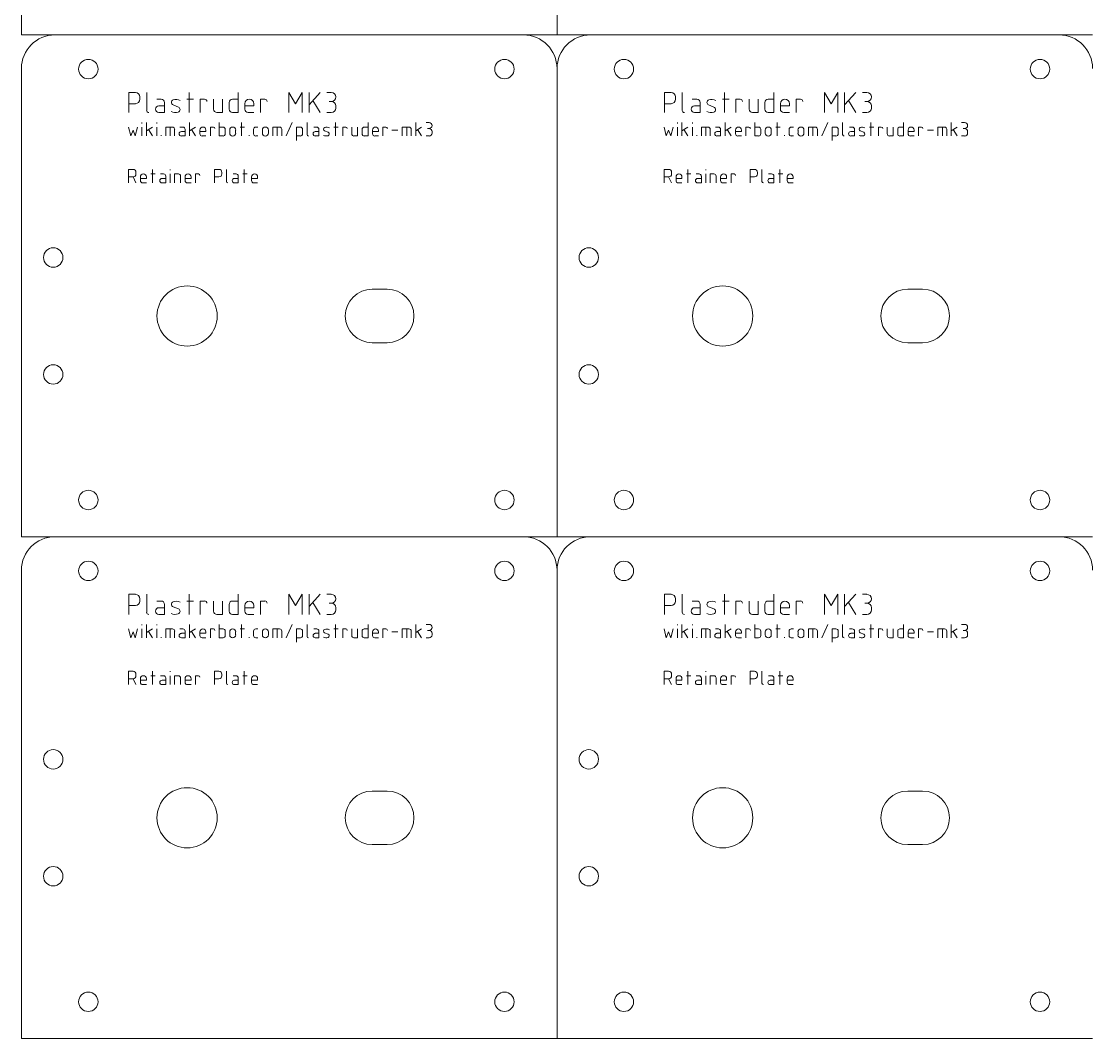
# Model space of a CAD drawing. Header units: millimetres. Extents: x 0 to 560, y 2 to 302.
# Drawn here: x 0 to 160, y 2.5 to 154.5 of the extents above; entities that cross this region are included whole.
import ezdxf

# ---------------------------------------------------------------- set-up
doc = ezdxf.new("R2010")
doc.units = ezdxf.units.MM
doc.layers.add('Retainer Plate', color=7, linetype='CONTINUOUS', lineweight=0, true_color=0x000000)
doc.layers.add('Retainer Plate Text', color=4, linetype='CONTINUOUS', lineweight=0, true_color=0x00ffff)

msp = doc.modelspace()

# ---------------------------------------------------------------- linework, layer by layer
at = {"layer": 'Retainer Plate'}
for p, q in [((0, 152.5), (0, 222.5)), ((80, 152.5), (80, 222.5)), ((80, 152.5), (0, 152.5)), ((160, 152.5), (80, 152.5)), ((0, 77.5), (0, 147.5)), ((80, 77.5), (80, 147.5)), ((52.38, 114.5), (54.63, 114.5)), ((132.38, 114.5), (134.62, 114.5)), ((54.63, 106.5), (52.38, 106.5)), ((134.62, 106.5), (132.38, 106.5)), ((80, 77.5), (0, 77.5)), ((160, 77.5), (80, 77.5)), ((0, 2.5), (0, 72.5)), ((80, 2.5), (80, 72.5)), ((52.38, 39.5), (54.63, 39.5)), ((132.38, 39.5), (134.62, 39.5)), ((54.63, 31.5), (52.38, 31.5)), ((134.62, 31.5), (132.38, 31.5)), ((80, 2.5), (0, 2.5)), ((160, 2.5), (80, 2.5))]:
    msp.add_line(p, q, dxfattribs=at)
for centre, radius in [((10, 147.4), 1.45), ((72.15, 147.4), 1.45), ((90, 147.4), 1.45), ((152.15, 147.4), 1.45), ((4.75, 119.24), 1.45), ((84.75, 119.24), 1.45), ((24.75, 110.5), 4.5), ((104.75, 110.5), 4.5), ((4.75, 101.76), 1.45), ((84.75, 101.76), 1.45), ((10, 83), 1.45), ((72.15, 83), 1.45), ((90, 83), 1.45), ((152.15, 83), 1.45), ((10, 72.4), 1.45), ((72.15, 72.4), 1.45), ((90, 72.4), 1.45), ((152.15, 72.4), 1.45), ((4.75, 44.24), 1.45), ((84.75, 44.24), 1.45), ((24.75, 35.5), 4.5), ((104.75, 35.5), 4.5), ((4.75, 26.76), 1.45), ((84.75, 26.76), 1.45), ((10, 8), 1.45), ((72.15, 8), 1.45), ((90, 8), 1.45), ((152.15, 8), 1.45)]:
    msp.add_circle(centre, radius, dxfattribs=at)
for centre, radius, start, end in [((5, 147.5), 5, 90, 180), ((75, 147.5), 5, 0, 90), ((85, 147.5), 5, 90, 180), ((155, 147.5), 5, 0, 90), ((52.38, 110.5), 4, 90, 270), ((54.63, 110.5), 4, 270, 90), ((132.38, 110.5), 4, 90, 270), ((134.62, 110.5), 4, 270, 90), ((5, 72.5), 5, 90, 180), ((75, 72.5), 5, 0, 90), ((85, 72.5), 5, 90, 180), ((155, 72.5), 5, 0, 90), ((52.38, 35.5), 4, 90, 270), ((54.63, 35.5), 4, 270, 90), ((132.38, 35.5), 4, 90, 270), ((134.62, 35.5), 4, 270, 90)]:
    msp.add_arc(centre, radius, start, end, dxfattribs=at)
at = {"layer": 'Retainer Plate Text'}
for p, q in [((16.04, 140.9), (16.04, 143.9)), ((16.04, 143.9), (17.04, 143.9)), ((17.71, 143.23), (17.71, 142.9)), ((18.71, 143.9), (18.71, 141.23)), ((20.21, 142.9), (20.88, 142.9)), ((21.38, 142.4), (21.38, 140.9)), ((24.71, 142.9), (25.71, 142.9)), ((25.04, 143.9), (25.04, 140.9)), ((26.71, 140.9), (26.71, 142.9)), ((26.71, 142.9), (27.37, 142.9)), ((28.71, 142.9), (28.71, 141.4)), ((30.04, 140.9), (30.04, 142.9)), ((31.04, 141.4), (31.04, 142.4)), ((31.54, 142.9), (32.37, 142.9)), ((32.37, 143.9), (32.37, 140.9)), ((35.71, 140.9), (35.71, 142.9)), ((35.71, 142.9), (36.37, 142.9)), ((39.96, 140.9), (39.96, 143.9)), ((39.96, 143.9), (40.96, 142.23)), ((40.96, 142.23), (41.96, 143.9)), ((41.96, 143.9), (41.96, 140.9)), ((42.96, 143.9), (42.96, 140.9)), ((42.96, 142.07), (44.62, 143.9)), ((43.52, 142.68), (44.62, 140.9)), ((45.62, 143.9), (46.29, 143.9)), ((46.29, 142.57), (45.96, 142.57)), ((96.04, 140.9), (96.04, 143.9)), ((96.04, 143.9), (97.04, 143.9)), ((97.71, 143.23), (97.71, 142.9)), ((98.71, 143.9), (98.71, 141.23)), ((100.21, 142.9), (100.88, 142.9)), ((101.38, 142.4), (101.38, 140.9)), ((104.71, 142.9), (105.71, 142.9)), ((105.04, 143.9), (105.04, 140.9)), ((106.71, 140.9), (106.71, 142.9)), ((106.71, 142.9), (107.37, 142.9)), ((108.71, 142.9), (108.71, 141.4)), ((110.04, 140.9), (110.04, 142.9)), ((111.04, 141.4), (111.04, 142.4)), ((111.54, 142.9), (112.37, 142.9)), ((112.37, 143.9), (112.37, 140.9)), ((115.71, 140.9), (115.71, 142.9)), ((115.71, 142.9), (116.37, 142.9)), ((119.96, 140.9), (119.96, 143.9)), ((119.96, 143.9), (120.96, 142.23)), ((120.96, 142.23), (121.96, 143.9)), ((121.96, 143.9), (121.96, 140.9)), ((122.96, 143.9), (122.96, 140.9)), ((122.96, 142.07), (124.62, 143.9)), ((123.52, 142.68), (124.62, 140.9)), ((125.62, 143.9), (126.29, 143.9)), ((126.29, 142.57), (125.96, 142.57)), ((17.04, 142.23), (16.04, 142.23)), ((20.54, 141.9), (21.38, 141.9)), ((21.38, 140.9), (20.54, 140.9)), ((22.65, 142.04), (23.44, 141.72)), ((29.21, 140.9), (30.04, 140.9)), ((32.37, 140.9), (31.54, 140.9)), ((33.37, 142.23), (33.37, 141.4)), ((33.37, 141.9), (34.71, 141.9)), ((33.87, 140.9), (34.71, 140.9)), ((34.71, 141.9), (34.71, 142.23)), ((46.29, 140.9), (45.62, 140.9)), ((46.96, 141.9), (46.96, 141.57)), ((97.04, 142.23), (96.04, 142.23)), ((100.54, 141.9), (101.38, 141.9)), ((101.38, 140.9), (100.54, 140.9)), ((102.65, 142.04), (103.44, 141.72)), ((109.21, 140.9), (110.04, 140.9)), ((112.37, 140.9), (111.54, 140.9)), ((113.37, 142.23), (113.37, 141.4)), ((113.37, 141.9), (114.71, 141.9)), ((113.87, 140.9), (114.71, 140.9)), ((114.71, 141.9), (114.71, 142.23)), ((126.29, 140.9), (125.62, 140.9)), ((126.96, 141.9), (126.96, 141.57)), ((18, 139.29), (18, 139.4)), ((18.67, 139.4), (18.67, 137.4)), ((20.22, 139.29), (20.22, 139.4)), ((25.11, 139.4), (25.11, 137.4)), ((29.56, 139.4), (29.56, 137.4)), ((32.89, 139.4), (32.89, 137.4)), ((40.44, 139.4), (39.56, 137.4)), ((42.67, 139.4), (42.67, 137.62)), ((46.89, 139.4), (46.89, 137.4)), ((51.78, 139.4), (51.78, 137.4)), ((58.89, 139.4), (58.89, 137.4)), ((60.44, 139.4), (60.89, 139.4)), ((98, 139.29), (98, 139.4)), ((98.67, 139.4), (98.67, 137.4)), ((100.22, 139.29), (100.22, 139.4)), ((105.11, 139.4), (105.11, 137.4)), ((109.56, 139.4), (109.56, 137.4)), ((112.89, 139.4), (112.89, 137.4)), ((120.44, 139.4), (119.56, 137.4)), ((122.67, 139.4), (122.67, 137.62)), ((126.89, 139.4), (126.89, 137.4)), ((131.78, 139.4), (131.78, 137.4)), ((138.89, 139.4), (138.89, 137.4)), ((140.44, 139.4), (140.89, 139.4)), ((16, 138.73), (16.33, 137.4)), ((16.33, 137.4), (16.67, 138.29)), ((16.67, 138.29), (17, 137.4)), ((17, 137.4), (17.33, 138.73)), ((18, 137.4), (18, 138.73)), ((18.67, 138.18), (19.56, 138.73)), ((18.96, 138.36), (19.56, 137.4)), ((20.22, 137.4), (20.22, 138.73)), ((21.56, 137.4), (21.56, 138.73)), ((21.56, 138.73), (22.56, 138.73)), ((22.22, 138.73), (22.22, 137.4)), ((22.89, 138.4), (22.89, 137.4)), ((23.67, 138.73), (24.11, 138.73)), ((23.89, 138.07), (24.44, 138.07)), ((24.44, 138.4), (24.44, 137.4)), ((25.11, 138.18), (26, 138.73)), ((25.4, 138.36), (26, 137.4)), ((26.67, 138.29), (26.67, 137.73)), ((26.67, 138.07), (27.56, 138.07)), ((27.56, 138.07), (27.56, 138.29)), ((28.22, 137.4), (28.22, 138.73)), ((28.22, 138.73), (28.67, 138.73)), ((30.11, 138.73), (29.56, 138.73)), ((30.44, 137.73), (30.44, 138.4)), ((31.11, 138.29), (31.11, 137.84)), ((32, 137.84), (32, 138.29)), ((32.67, 138.73), (33.33, 138.73)), ((34.67, 138.4), (34.67, 137.73)), ((35.33, 138.73), (35, 138.73)), ((36, 138.29), (36, 137.84)), ((36.89, 137.84), (36.89, 138.29)), ((37.56, 137.4), (37.56, 138.73)), ((37.56, 138.73), (38.56, 138.73)), ((38.22, 138.73), (38.22, 137.4)), ((38.89, 138.4), (38.89, 137.4)), ((41.67, 138.73), (41.11, 138.73)), ((41.11, 138.73), (41.11, 136.73)), ((42, 137.73), (42, 138.4)), ((43.67, 138.73), (44.11, 138.73)), ((43.89, 138.07), (44.44, 138.07)), ((44.44, 138.4), (44.44, 137.4)), ((45.29, 138.16), (45.82, 137.95)), ((46.67, 138.73), (47.33, 138.73)), ((48, 137.4), (48, 138.73)), ((48, 138.73), (48.44, 138.73)), ((49.33, 138.73), (49.33, 137.73)), ((50.22, 137.4), (50.22, 138.73)), ((50.89, 137.73), (50.89, 138.4)), ((51.22, 138.73), (51.78, 138.73)), ((52.44, 138.29), (52.44, 137.73)), ((52.44, 138.07), (53.33, 138.07)), ((53.33, 138.07), (53.33, 138.29)), ((54, 137.4), (54, 138.73)), ((54, 138.73), (54.44, 138.73)), ((55.33, 138.29), (56.22, 138.29)), ((56.89, 137.4), (56.89, 138.73)), ((56.89, 138.73), (57.89, 138.73)), ((57.56, 138.73), (57.56, 137.4)), ((58.22, 138.4), (58.22, 137.4)), ((58.89, 138.18), (59.78, 138.73)), ((59.18, 138.36), (59.78, 137.4)), ((60.89, 138.51), (60.67, 138.51)), ((61.33, 138.07), (61.33, 137.84)), ((96, 138.73), (96.33, 137.4)), ((96.33, 137.4), (96.67, 138.29)), ((96.67, 138.29), (97, 137.4)), ((97, 137.4), (97.33, 138.73)), ((98, 137.4), (98, 138.73)), ((98.67, 138.18), (99.56, 138.73)), ((98.96, 138.36), (99.56, 137.4)), ((100.22, 137.4), (100.22, 138.73)), ((101.56, 137.4), (101.56, 138.73)), ((101.56, 138.73), (102.56, 138.73)), ((102.22, 138.73), (102.22, 137.4)), ((102.89, 138.4), (102.89, 137.4)), ((103.67, 138.73), (104.11, 138.73)), ((103.89, 138.07), (104.44, 138.07)), ((104.44, 138.4), (104.44, 137.4)), ((105.11, 138.18), (106, 138.73)), ((105.4, 138.36), (106, 137.4)), ((106.67, 138.29), (106.67, 137.73)), ((106.67, 138.07), (107.56, 138.07)), ((107.56, 138.07), (107.56, 138.29)), ((108.22, 137.4), (108.22, 138.73)), ((108.22, 138.73), (108.67, 138.73)), ((110.11, 138.73), (109.56, 138.73)), ((110.44, 137.73), (110.44, 138.4)), ((111.11, 138.29), (111.11, 137.84)), ((112, 137.84), (112, 138.29)), ((112.67, 138.73), (113.33, 138.73)), ((114.67, 138.4), (114.67, 137.73)), ((115.33, 138.73), (115, 138.73)), ((116, 138.29), (116, 137.84)), ((116.89, 137.84), (116.89, 138.29)), ((117.56, 137.4), (117.56, 138.73)), ((117.56, 138.73), (118.56, 138.73)), ((118.22, 138.73), (118.22, 137.4)), ((118.89, 138.4), (118.89, 137.4)), ((121.67, 138.73), (121.11, 138.73)), ((121.11, 138.73), (121.11, 136.73)), ((122, 137.73), (122, 138.4)), ((123.67, 138.73), (124.11, 138.73)), ((123.89, 138.07), (124.44, 138.07)), ((124.44, 138.4), (124.44, 137.4)), ((125.29, 138.16), (125.82, 137.95)), ((126.67, 138.73), (127.33, 138.73)), ((128, 137.4), (128, 138.73)), ((128, 138.73), (128.44, 138.73)), ((129.33, 138.73), (129.33, 137.73)), ((130.22, 137.4), (130.22, 138.73)), ((130.89, 137.73), (130.89, 138.4)), ((131.22, 138.73), (131.78, 138.73)), ((132.44, 138.29), (132.44, 137.73)), ((132.44, 138.07), (133.33, 138.07)), ((133.33, 138.07), (133.33, 138.29)), ((134, 137.4), (134, 138.73)), ((134, 138.73), (134.44, 138.73)), ((135.33, 138.29), (136.22, 138.29)), ((136.89, 137.4), (136.89, 138.73)), ((136.89, 138.73), (137.89, 138.73)), ((137.56, 138.73), (137.56, 137.4)), ((138.22, 138.4), (138.22, 137.4)), ((138.89, 138.18), (139.78, 138.73)), ((139.18, 138.36), (139.78, 137.4)), ((140.89, 138.51), (140.67, 138.51)), ((141.33, 138.07), (141.33, 137.84)), ((20.89, 137.4), (20.89, 137.51)), ((24.44, 137.4), (23.89, 137.4)), ((27, 137.4), (27.56, 137.4)), ((29.56, 137.4), (30.11, 137.4)), ((34, 137.4), (34, 137.51)), ((35, 137.4), (35.33, 137.4)), ((41.11, 137.4), (41.67, 137.4)), ((44.44, 137.4), (43.89, 137.4)), ((49.67, 137.4), (50.22, 137.4)), ((51.78, 137.4), (51.22, 137.4)), ((52.78, 137.4), (53.33, 137.4)), ((60.89, 137.4), (60.44, 137.4)), ((100.89, 137.4), (100.89, 137.51)), ((104.44, 137.4), (103.89, 137.4)), ((107, 137.4), (107.56, 137.4)), ((109.56, 137.4), (110.11, 137.4)), ((114, 137.4), (114, 137.51)), ((115, 137.4), (115.33, 137.4)), ((121.11, 137.4), (121.67, 137.4)), ((124.44, 137.4), (123.89, 137.4)), ((129.67, 137.4), (130.22, 137.4)), ((131.78, 137.4), (131.22, 137.4)), ((132.78, 137.4), (133.33, 137.4)), ((140.89, 137.4), (140.44, 137.4)), ((16, 130.4), (16, 132.4)), ((16, 132.4), (16.67, 132.4)), ((16.67, 131.29), (16, 131.29)), ((16.67, 131.29), (17.11, 130.4)), ((17.11, 131.96), (17.11, 131.73)), ((17.78, 131.29), (17.78, 130.73)), ((18.67, 131.07), (18.67, 131.29)), ((19.33, 131.73), (20, 131.73)), ((19.56, 132.4), (19.56, 130.4)), ((20.78, 131.73), (21.22, 131.73)), ((21.56, 131.4), (21.56, 130.4)), ((22.22, 132.29), (22.22, 132.4)), ((22.22, 130.4), (22.22, 131.73)), ((22.89, 130.4), (22.89, 131.73)), ((22.89, 131.73), (23.44, 131.73)), ((23.78, 131.4), (23.78, 130.4)), ((24.44, 131.29), (24.44, 130.73)), ((25.33, 131.07), (25.33, 131.29)), ((26, 130.4), (26, 131.73)), ((26, 131.73), (26.44, 131.73)), ((28.83, 130.4), (28.83, 132.4)), ((28.83, 132.4), (29.5, 132.4)), ((29.5, 131.29), (28.83, 131.29)), ((29.94, 131.96), (29.94, 131.73)), ((30.61, 132.4), (30.61, 130.62)), ((31.61, 131.73), (32.06, 131.73)), ((32.39, 131.4), (32.39, 130.4)), ((33.06, 131.73), (33.72, 131.73)), ((33.28, 132.4), (33.28, 130.4)), ((34.39, 131.29), (34.39, 130.73)), ((35.28, 131.07), (35.28, 131.29)), ((96, 130.4), (96, 132.4)), ((96, 132.4), (96.67, 132.4)), ((96.67, 131.29), (96, 131.29)), ((96.67, 131.29), (97.11, 130.4)), ((97.11, 131.96), (97.11, 131.73)), ((97.78, 131.29), (97.78, 130.73)), ((98.67, 131.07), (98.67, 131.29)), ((99.33, 131.73), (100, 131.73)), ((99.56, 132.4), (99.56, 130.4)), ((100.78, 131.73), (101.22, 131.73)), ((101.56, 131.4), (101.56, 130.4)), ((102.22, 132.29), (102.22, 132.4)), ((102.22, 130.4), (102.22, 131.73)), ((102.89, 130.4), (102.89, 131.73)), ((102.89, 131.73), (103.44, 131.73)), ((103.78, 131.4), (103.78, 130.4)), ((104.44, 131.29), (104.44, 130.73)), ((105.33, 131.07), (105.33, 131.29)), ((106, 130.4), (106, 131.73)), ((106, 131.73), (106.44, 131.73)), ((108.83, 130.4), (108.83, 132.4)), ((108.83, 132.4), (109.5, 132.4)), ((109.5, 131.29), (108.83, 131.29)), ((109.94, 131.96), (109.94, 131.73)), ((110.61, 132.4), (110.61, 130.62)), ((111.61, 131.73), (112.06, 131.73)), ((112.39, 131.4), (112.39, 130.4)), ((113.06, 131.73), (113.72, 131.73)), ((113.28, 132.4), (113.28, 130.4)), ((114.39, 131.29), (114.39, 130.73)), ((115.28, 131.07), (115.28, 131.29)), ((17.78, 131.07), (18.67, 131.07)), ((18.11, 130.4), (18.67, 130.4)), ((21, 131.07), (21.56, 131.07)), ((21.56, 130.4), (21, 130.4)), ((24.44, 131.07), (25.33, 131.07)), ((24.78, 130.4), (25.33, 130.4)), ((31.83, 131.07), (32.39, 131.07)), ((32.39, 130.4), (31.83, 130.4)), ((34.39, 131.07), (35.28, 131.07)), ((34.72, 130.4), (35.28, 130.4)), ((97.78, 131.07), (98.67, 131.07)), ((98.11, 130.4), (98.67, 130.4)), ((101, 131.07), (101.56, 131.07)), ((101.56, 130.4), (101, 130.4)), ((104.44, 131.07), (105.33, 131.07)), ((104.78, 130.4), (105.33, 130.4)), ((111.83, 131.07), (112.39, 131.07)), ((112.39, 130.4), (111.83, 130.4)), ((114.39, 131.07), (115.28, 131.07)), ((114.72, 130.4), (115.28, 130.4)), ((16.04, 65.9), (16.04, 68.9)), ((16.04, 68.9), (17.04, 68.9)), ((18.71, 68.9), (18.71, 66.23)), ((25.04, 68.9), (25.04, 65.9)), ((32.37, 68.9), (32.37, 65.9)), ((39.96, 65.9), (39.96, 68.9)), ((39.96, 68.9), (40.96, 67.23)), ((40.96, 67.23), (41.96, 68.9)), ((41.96, 68.9), (41.96, 65.9)), ((42.96, 68.9), (42.96, 65.9)), ((42.96, 67.07), (44.62, 68.9)), ((45.62, 68.9), (46.29, 68.9)), ((96.04, 65.9), (96.04, 68.9)), ((96.04, 68.9), (97.04, 68.9)), ((98.71, 68.9), (98.71, 66.23)), ((105.04, 68.9), (105.04, 65.9)), ((112.37, 68.9), (112.37, 65.9)), ((119.96, 65.9), (119.96, 68.9)), ((119.96, 68.9), (120.96, 67.23)), ((120.96, 67.23), (121.96, 68.9)), ((121.96, 68.9), (121.96, 65.9)), ((122.96, 68.9), (122.96, 65.9)), ((122.96, 67.07), (124.62, 68.9)), ((125.62, 68.9), (126.29, 68.9)), ((17.04, 67.23), (16.04, 67.23)), ((17.71, 68.23), (17.71, 67.9)), ((20.21, 67.9), (20.88, 67.9)), ((21.38, 67.4), (21.38, 65.9)), ((24.71, 67.9), (25.71, 67.9)), ((26.71, 65.9), (26.71, 67.9)), ((26.71, 67.9), (27.37, 67.9)), ((28.71, 67.9), (28.71, 66.4)), ((30.04, 65.9), (30.04, 67.9)), ((31.04, 66.4), (31.04, 67.4)), ((31.54, 67.9), (32.37, 67.9)), ((33.37, 67.23), (33.37, 66.4)), ((34.71, 66.9), (34.71, 67.23)), ((35.71, 65.9), (35.71, 67.9)), ((35.71, 67.9), (36.37, 67.9)), ((43.52, 67.68), (44.62, 65.9)), ((46.29, 67.57), (45.96, 67.57)), ((97.04, 67.23), (96.04, 67.23)), ((97.71, 68.23), (97.71, 67.9)), ((100.21, 67.9), (100.88, 67.9)), ((101.38, 67.4), (101.38, 65.9)), ((104.71, 67.9), (105.71, 67.9)), ((106.71, 65.9), (106.71, 67.9)), ((106.71, 67.9), (107.37, 67.9)), ((108.71, 67.9), (108.71, 66.4)), ((110.04, 65.9), (110.04, 67.9)), ((111.04, 66.4), (111.04, 67.4)), ((111.54, 67.9), (112.37, 67.9)), ((113.37, 67.23), (113.37, 66.4)), ((114.71, 66.9), (114.71, 67.23)), ((115.71, 65.9), (115.71, 67.9)), ((115.71, 67.9), (116.37, 67.9)), ((123.52, 67.68), (124.62, 65.9)), ((126.29, 67.57), (125.96, 67.57)), ((20.54, 66.9), (21.38, 66.9)), ((21.38, 65.9), (20.54, 65.9)), ((22.65, 67.04), (23.44, 66.72)), ((29.21, 65.9), (30.04, 65.9)), ((32.37, 65.9), (31.54, 65.9)), ((33.37, 66.9), (34.71, 66.9)), ((33.87, 65.9), (34.71, 65.9)), ((46.29, 65.9), (45.62, 65.9)), ((46.96, 66.9), (46.96, 66.57)), ((100.54, 66.9), (101.38, 66.9)), ((101.38, 65.9), (100.54, 65.9)), ((102.65, 67.04), (103.44, 66.72)), ((109.21, 65.9), (110.04, 65.9)), ((112.37, 65.9), (111.54, 65.9)), ((113.37, 66.9), (114.71, 66.9)), ((113.87, 65.9), (114.71, 65.9)), ((126.29, 65.9), (125.62, 65.9)), ((126.96, 66.9), (126.96, 66.57)), ((18, 64.29), (18, 64.4)), ((18.67, 64.4), (18.67, 62.4)), ((20.22, 64.29), (20.22, 64.4)), ((25.11, 64.4), (25.11, 62.4)), ((29.56, 64.4), (29.56, 62.4)), ((32.89, 64.4), (32.89, 62.4)), ((40.44, 64.4), (39.56, 62.4)), ((42.67, 64.4), (42.67, 62.62)), ((46.89, 64.4), (46.89, 62.4)), ((51.78, 64.4), (51.78, 62.4)), ((58.89, 64.4), (58.89, 62.4)), ((60.44, 64.4), (60.89, 64.4)), ((98, 64.29), (98, 64.4)), ((98.67, 64.4), (98.67, 62.4)), ((100.22, 64.29), (100.22, 64.4)), ((105.11, 64.4), (105.11, 62.4)), ((109.56, 64.4), (109.56, 62.4)), ((112.89, 64.4), (112.89, 62.4)), ((120.44, 64.4), (119.56, 62.4)), ((122.67, 64.4), (122.67, 62.62)), ((126.89, 64.4), (126.89, 62.4)), ((131.78, 64.4), (131.78, 62.4)), ((138.89, 64.4), (138.89, 62.4)), ((140.44, 64.4), (140.89, 64.4)), ((16, 63.73), (16.33, 62.4)), ((16.33, 62.4), (16.67, 63.29)), ((16.67, 63.29), (17, 62.4)), ((17, 62.4), (17.33, 63.73)), ((18, 62.4), (18, 63.73)), ((18.67, 63.18), (19.56, 63.73)), ((18.96, 63.36), (19.56, 62.4)), ((20.22, 62.4), (20.22, 63.73)), ((20.89, 62.4), (20.89, 62.51)), ((21.56, 62.4), (21.56, 63.73)), ((21.56, 63.73), (22.56, 63.73)), ((22.22, 63.73), (22.22, 62.4)), ((22.89, 63.4), (22.89, 62.4)), ((23.67, 63.73), (24.11, 63.73)), ((23.89, 63.07), (24.44, 63.07)), ((24.44, 62.4), (23.89, 62.4)), ((24.44, 63.4), (24.44, 62.4)), ((25.11, 63.18), (26, 63.73)), ((25.4, 63.36), (26, 62.4)), ((26.67, 63.29), (26.67, 62.73)), ((26.67, 63.07), (27.56, 63.07)), ((27, 62.4), (27.56, 62.4)), ((27.56, 63.07), (27.56, 63.29)), ((28.22, 62.4), (28.22, 63.73)), ((28.22, 63.73), (28.67, 63.73)), ((30.11, 63.73), (29.56, 63.73)), ((29.56, 62.4), (30.11, 62.4)), ((30.44, 62.73), (30.44, 63.4)), ((31.11, 63.29), (31.11, 62.84)), ((32, 62.84), (32, 63.29)), ((32.67, 63.73), (33.33, 63.73)), ((34, 62.4), (34, 62.51)), ((34.67, 63.4), (34.67, 62.73)), ((35.33, 63.73), (35, 63.73)), ((35, 62.4), (35.33, 62.4)), ((36, 63.29), (36, 62.84)), ((36.89, 62.84), (36.89, 63.29)), ((37.56, 62.4), (37.56, 63.73)), ((37.56, 63.73), (38.56, 63.73)), ((38.22, 63.73), (38.22, 62.4)), ((38.89, 63.4), (38.89, 62.4)), ((41.67, 63.73), (41.11, 63.73)), ((41.11, 63.73), (41.11, 61.73)), ((41.11, 62.4), (41.67, 62.4)), ((42, 62.73), (42, 63.4)), ((43.67, 63.73), (44.11, 63.73)), ((43.89, 63.07), (44.44, 63.07)), ((44.44, 62.4), (43.89, 62.4)), ((44.44, 63.4), (44.44, 62.4)), ((45.29, 63.16), (45.82, 62.95)), ((46.67, 63.73), (47.33, 63.73)), ((48, 62.4), (48, 63.73)), ((48, 63.73), (48.44, 63.73)), ((49.33, 63.73), (49.33, 62.73)), ((50.22, 62.4), (50.22, 63.73)), ((50.89, 62.73), (50.89, 63.4)), ((51.22, 63.73), (51.78, 63.73)), ((51.78, 62.4), (51.22, 62.4)), ((52.44, 63.29), (52.44, 62.73)), ((52.44, 63.07), (53.33, 63.07)), ((53.33, 63.07), (53.33, 63.29)), ((54, 62.4), (54, 63.73)), ((54, 63.73), (54.44, 63.73)), ((55.33, 63.29), (56.22, 63.29)), ((56.89, 62.4), (56.89, 63.73)), ((56.89, 63.73), (57.89, 63.73)), ((57.56, 63.73), (57.56, 62.4)), ((58.22, 63.4), (58.22, 62.4)), ((58.89, 63.18), (59.78, 63.73)), ((59.18, 63.36), (59.78, 62.4)), ((60.89, 62.4), (60.44, 62.4)), ((60.89, 63.51), (60.67, 63.51)), ((61.33, 63.07), (61.33, 62.84)), ((96, 63.73), (96.33, 62.4)), ((96.33, 62.4), (96.67, 63.29)), ((96.67, 63.29), (97, 62.4)), ((97, 62.4), (97.33, 63.73)), ((98, 62.4), (98, 63.73)), ((98.67, 63.18), (99.56, 63.73)), ((98.96, 63.36), (99.56, 62.4)), ((100.22, 62.4), (100.22, 63.73)), ((100.89, 62.4), (100.89, 62.51)), ((101.56, 62.4), (101.56, 63.73)), ((101.56, 63.73), (102.56, 63.73)), ((102.22, 63.73), (102.22, 62.4)), ((102.89, 63.4), (102.89, 62.4)), ((103.67, 63.73), (104.11, 63.73)), ((103.89, 63.07), (104.44, 63.07)), ((104.44, 63.4), (104.44, 62.4)), ((105.11, 63.18), (106, 63.73)), ((105.4, 63.36), (106, 62.4)), ((106.67, 63.29), (106.67, 62.73)), ((106.67, 63.07), (107.56, 63.07)), ((107.56, 63.07), (107.56, 63.29)), ((108.22, 62.4), (108.22, 63.73)), ((108.22, 63.73), (108.67, 63.73)), ((110.11, 63.73), (109.56, 63.73)), ((110.44, 62.73), (110.44, 63.4)), ((111.11, 63.29), (111.11, 62.84)), ((112, 62.84), (112, 63.29)), ((112.67, 63.73), (113.33, 63.73)), ((114, 62.4), (114, 62.51)), ((114.67, 63.4), (114.67, 62.73)), ((115.33, 63.73), (115, 63.73)), ((115, 62.4), (115.33, 62.4)), ((116, 63.29), (116, 62.84)), ((116.89, 62.84), (116.89, 63.29)), ((117.56, 62.4), (117.56, 63.73)), ((117.56, 63.73), (118.56, 63.73)), ((118.22, 63.73), (118.22, 62.4)), ((118.89, 63.4), (118.89, 62.4)), ((121.67, 63.73), (121.11, 63.73)), ((121.11, 63.73), (121.11, 61.73)), ((121.11, 62.4), (121.67, 62.4)), ((122, 62.73), (122, 63.4)), ((123.67, 63.73), (124.11, 63.73)), ((123.89, 63.07), (124.44, 63.07)), ((124.44, 62.4), (123.89, 62.4)), ((124.44, 63.4), (124.44, 62.4)), ((125.29, 63.16), (125.82, 62.95)), ((126.67, 63.73), (127.33, 63.73)), ((128, 62.4), (128, 63.73)), ((128, 63.73), (128.44, 63.73)), ((129.33, 63.73), (129.33, 62.73)), ((130.22, 62.4), (130.22, 63.73)), ((130.89, 62.73), (130.89, 63.4)), ((131.22, 63.73), (131.78, 63.73)), ((131.78, 62.4), (131.22, 62.4)), ((132.44, 63.29), (132.44, 62.73)), ((132.44, 63.07), (133.33, 63.07)), ((133.33, 63.07), (133.33, 63.29)), ((134, 62.4), (134, 63.73)), ((134, 63.73), (134.44, 63.73)), ((135.33, 63.29), (136.22, 63.29)), ((136.89, 62.4), (136.89, 63.73)), ((136.89, 63.73), (137.89, 63.73)), ((137.56, 63.73), (137.56, 62.4)), ((138.22, 63.4), (138.22, 62.4)), ((138.89, 63.18), (139.78, 63.73)), ((139.18, 63.36), (139.78, 62.4)), ((140.89, 62.4), (140.44, 62.4)), ((140.89, 63.51), (140.67, 63.51)), ((141.33, 63.07), (141.33, 62.84)), ((49.67, 62.4), (50.22, 62.4)), ((52.78, 62.4), (53.33, 62.4)), ((104.44, 62.4), (103.89, 62.4)), ((107, 62.4), (107.56, 62.4)), ((109.56, 62.4), (110.11, 62.4)), ((129.67, 62.4), (130.22, 62.4)), ((132.78, 62.4), (133.33, 62.4)), ((16, 55.4), (16, 57.4)), ((16, 57.4), (16.67, 57.4)), ((16.67, 56.29), (16, 56.29)), ((16.67, 56.29), (17.11, 55.4)), ((17.11, 56.96), (17.11, 56.73)), ((17.78, 56.29), (17.78, 55.73)), ((17.78, 56.07), (18.67, 56.07)), ((18.67, 56.07), (18.67, 56.29)), ((19.33, 56.73), (20, 56.73)), ((19.56, 57.4), (19.56, 55.4)), ((20.78, 56.73), (21.22, 56.73)), ((21, 56.07), (21.56, 56.07)), ((21.56, 56.4), (21.56, 55.4)), ((22.22, 57.29), (22.22, 57.4)), ((22.22, 55.4), (22.22, 56.73)), ((22.89, 55.4), (22.89, 56.73)), ((22.89, 56.73), (23.44, 56.73)), ((23.78, 56.4), (23.78, 55.4)), ((24.44, 56.29), (24.44, 55.73)), ((24.44, 56.07), (25.33, 56.07)), ((25.33, 56.07), (25.33, 56.29)), ((26, 55.4), (26, 56.73)), ((26, 56.73), (26.44, 56.73)), ((28.83, 55.4), (28.83, 57.4)), ((28.83, 57.4), (29.5, 57.4)), ((29.5, 56.29), (28.83, 56.29)), ((29.94, 56.96), (29.94, 56.73)), ((30.61, 57.4), (30.61, 55.62)), ((31.61, 56.73), (32.06, 56.73)), ((31.83, 56.07), (32.39, 56.07)), ((32.39, 56.4), (32.39, 55.4)), ((33.06, 56.73), (33.72, 56.73)), ((33.28, 57.4), (33.28, 55.4)), ((34.39, 56.29), (34.39, 55.73)), ((34.39, 56.07), (35.28, 56.07)), ((35.28, 56.07), (35.28, 56.29)), ((96, 55.4), (96, 57.4)), ((96, 57.4), (96.67, 57.4)), ((96.67, 56.29), (96, 56.29)), ((96.67, 56.29), (97.11, 55.4)), ((97.11, 56.96), (97.11, 56.73)), ((97.78, 56.29), (97.78, 55.73)), ((97.78, 56.07), (98.67, 56.07)), ((98.67, 56.07), (98.67, 56.29)), ((99.33, 56.73), (100, 56.73)), ((99.56, 57.4), (99.56, 55.4)), ((100.78, 56.73), (101.22, 56.73)), ((101, 56.07), (101.56, 56.07)), ((101.56, 56.4), (101.56, 55.4)), ((102.22, 57.29), (102.22, 57.4)), ((102.22, 55.4), (102.22, 56.73)), ((102.89, 55.4), (102.89, 56.73)), ((102.89, 56.73), (103.44, 56.73)), ((103.78, 56.4), (103.78, 55.4)), ((104.44, 56.29), (104.44, 55.73)), ((104.44, 56.07), (105.33, 56.07)), ((105.33, 56.07), (105.33, 56.29)), ((106, 55.4), (106, 56.73)), ((106, 56.73), (106.44, 56.73)), ((108.83, 55.4), (108.83, 57.4)), ((108.83, 57.4), (109.5, 57.4)), ((109.5, 56.29), (108.83, 56.29)), ((109.94, 56.96), (109.94, 56.73)), ((110.61, 57.4), (110.61, 55.62)), ((111.61, 56.73), (112.06, 56.73)), ((111.83, 56.07), (112.39, 56.07)), ((112.39, 56.4), (112.39, 55.4)), ((113.06, 56.73), (113.72, 56.73)), ((113.28, 57.4), (113.28, 55.4)), ((114.39, 56.29), (114.39, 55.73)), ((114.39, 56.07), (115.28, 56.07)), ((115.28, 56.07), (115.28, 56.29)), ((18.11, 55.4), (18.67, 55.4)), ((21.56, 55.4), (21, 55.4)), ((24.78, 55.4), (25.33, 55.4)), ((32.39, 55.4), (31.83, 55.4)), ((34.72, 55.4), (35.28, 55.4)), ((98.11, 55.4), (98.67, 55.4)), ((101.56, 55.4), (101, 55.4)), ((104.78, 55.4), (105.33, 55.4)), ((112.39, 55.4), (111.83, 55.4)), ((114.72, 55.4), (115.28, 55.4))]:
    msp.add_line(p, q, dxfattribs=at)
for centre, radius, start, end in [((17.04, 143.23), 0.667, 0, 90), ((17.04, 142.9), 0.667, 270, 0), ((20.88, 142.4), 0.5, 0, 90), ((22.8, 142.41), 0.4, 108.3, 247.8), ((23.1, 141.51), 1.35, 63.1, 108.3), ((27.37, 142.57), 0.333, 0, 90), ((31.54, 142.4), 0.5, 90, 180), ((34.04, 142.23), 0.667, 0, 180), ((36.37, 142.57), 0.333, 0, 90), ((46.29, 143.23), 0.667, 270, 90), ((46.29, 141.9), 0.667, 0, 90), ((97.04, 143.23), 0.667, 0, 90), ((97.04, 142.9), 0.667, 270, 0), ((100.88, 142.4), 0.5, 0, 90), ((102.8, 142.41), 0.4, 108.3, 247.8), ((103.1, 141.51), 1.35, 63.1, 108.3), ((107.37, 142.57), 0.333, 0, 90), ((111.54, 142.4), 0.5, 90, 180), ((114.04, 142.23), 0.667, 0, 180), ((116.37, 142.57), 0.333, 0, 90), ((126.29, 143.23), 0.667, 270, 90), ((126.29, 141.9), 0.667, 0, 90), ((19.04, 141.23), 0.333, 180, 270), ((20.54, 141.4), 0.5, 90, 270), ((22.99, 142.25), 1.35, 243.1, 288.3), ((23.29, 141.35), 0.4, 288.3, 67.79), ((29.21, 141.4), 0.5, 180, 270), ((31.54, 141.4), 0.5, 180, 270), ((33.87, 141.4), 0.5, 180, 270), ((46.29, 141.57), 0.667, 270, 0), ((99.04, 141.23), 0.333, 180, 270), ((100.54, 141.4), 0.5, 90, 270), ((102.99, 142.25), 1.35, 243.1, 288.3), ((103.29, 141.35), 0.4, 288.3, 67.79), ((109.21, 141.4), 0.5, 180, 270), ((111.54, 141.4), 0.5, 180, 270), ((113.87, 141.4), 0.5, 180, 270), ((126.29, 141.57), 0.667, 270, 0), ((60.89, 138.96), 0.444, 270, 90), ((140.89, 138.96), 0.444, 270, 90), ((22.56, 138.4), 0.333, 0, 90), ((23.89, 137.73), 0.333, 90, 270), ((24.11, 138.4), 0.333, 0, 90), ((27.11, 138.29), 0.444, 0, 180), ((27, 137.73), 0.333, 180, 270), ((28.67, 138.51), 0.222, 0, 90), ((30.11, 138.4), 0.333, 0, 90), ((30.11, 137.73), 0.333, 270, 0), ((31.56, 138.29), 0.444, 0, 180), ((31.56, 137.84), 0.444, 180, 0), ((35, 138.4), 0.333, 90, 180), ((35, 137.73), 0.333, 180, 270), ((36.44, 138.29), 0.444, 0, 180), ((36.44, 137.84), 0.444, 180, 0), ((38.56, 138.4), 0.333, 0, 90), ((41.67, 138.4), 0.333, 0, 90), ((41.67, 137.73), 0.333, 270, 0), ((42.89, 137.62), 0.222, 180, 270), ((43.89, 137.73), 0.333, 90, 270), ((44.11, 138.4), 0.333, 0, 90), ((45.39, 138.41), 0.267, 108.3, 247.8), ((45.59, 137.8), 0.902, 63.1, 108.3), ((45.72, 137.7), 0.267, 288.3, 67.79), ((48.44, 138.51), 0.222, 0, 90), ((49.67, 137.73), 0.333, 180, 270), ((51.22, 138.4), 0.333, 90, 180), ((51.22, 137.73), 0.333, 180, 270), ((52.89, 138.29), 0.444, 0, 180), ((52.78, 137.73), 0.333, 180, 270), ((54.44, 138.51), 0.222, 0, 90), ((57.89, 138.4), 0.333, 0, 90), ((60.89, 138.07), 0.444, 0, 90), ((60.89, 137.84), 0.444, 270, 0), ((102.56, 138.4), 0.333, 0, 90), ((103.89, 137.73), 0.333, 90, 270), ((104.11, 138.4), 0.333, 0, 90), ((107.11, 138.29), 0.444, 0, 180), ((107, 137.73), 0.333, 180, 270), ((108.67, 138.51), 0.222, 0, 90), ((110.11, 138.4), 0.333, 0, 90), ((110.11, 137.73), 0.333, 270, 0), ((111.56, 138.29), 0.444, 0, 180), ((111.56, 137.84), 0.444, 180, 0), ((115, 138.4), 0.333, 90, 180), ((115, 137.73), 0.333, 180, 270), ((116.44, 138.29), 0.444, 0, 180), ((116.44, 137.84), 0.444, 180, 0), ((118.56, 138.4), 0.333, 0, 90), ((121.67, 138.4), 0.333, 0, 90), ((121.67, 137.73), 0.333, 270, 0), ((122.89, 137.62), 0.222, 180, 270), ((123.89, 137.73), 0.333, 90, 270), ((124.11, 138.4), 0.333, 0, 90), ((125.39, 138.41), 0.267, 108.3, 247.8), ((125.59, 137.8), 0.902, 63.1, 108.3), ((125.72, 137.7), 0.267, 288.3, 67.79), ((128.44, 138.51), 0.222, 0, 90), ((129.67, 137.73), 0.333, 180, 270), ((131.22, 138.4), 0.333, 90, 180), ((131.22, 137.73), 0.333, 180, 270), ((132.89, 138.29), 0.444, 0, 180), ((132.78, 137.73), 0.333, 180, 270), ((134.44, 138.51), 0.222, 0, 90), ((137.89, 138.4), 0.333, 0, 90), ((140.89, 138.07), 0.444, 0, 90), ((140.89, 137.84), 0.444, 270, 0), ((45.52, 138.3), 0.902, 243.1, 288.3), ((125.52, 138.3), 0.902, 243.1, 288.3), ((16.67, 131.96), 0.444, 0, 90), ((16.67, 131.73), 0.444, 270, 0), ((18.22, 131.29), 0.444, 0, 180), ((21.22, 131.4), 0.333, 0, 90), ((23.44, 131.4), 0.333, 0, 90), ((24.89, 131.29), 0.444, 0, 180), ((26.44, 131.51), 0.222, 0, 90), ((29.5, 131.96), 0.444, 0, 90), ((29.5, 131.73), 0.444, 270, 0), ((32.06, 131.4), 0.333, 0, 90), ((34.83, 131.29), 0.444, 0, 180), ((96.67, 131.96), 0.444, 0, 90), ((96.67, 131.73), 0.444, 270, 0), ((98.22, 131.29), 0.444, 0, 180), ((101.22, 131.4), 0.333, 0, 90), ((103.44, 131.4), 0.333, 0, 90), ((104.89, 131.29), 0.444, 0, 180), ((106.44, 131.51), 0.222, 0, 90), ((109.5, 131.96), 0.444, 0, 90), ((109.5, 131.73), 0.444, 270, 0), ((112.06, 131.4), 0.333, 0, 90), ((114.83, 131.29), 0.444, 0, 180), ((18.11, 130.73), 0.333, 180, 270), ((21, 130.73), 0.333, 90, 270), ((24.78, 130.73), 0.333, 180, 270), ((30.83, 130.62), 0.222, 180, 270), ((31.83, 130.73), 0.333, 90, 270), ((34.72, 130.73), 0.333, 180, 270), ((98.11, 130.73), 0.333, 180, 270), ((101, 130.73), 0.333, 90, 270), ((104.78, 130.73), 0.333, 180, 270), ((110.83, 130.62), 0.222, 180, 270), ((111.83, 130.73), 0.333, 90, 270), ((114.72, 130.73), 0.333, 180, 270), ((17.04, 68.23), 0.667, 0, 90), ((46.29, 68.23), 0.667, 270, 90), ((97.04, 68.23), 0.667, 0, 90), ((126.29, 68.23), 0.667, 270, 90), ((17.04, 67.9), 0.667, 270, 0), ((20.88, 67.4), 0.5, 0, 90), ((22.8, 67.41), 0.4, 108.3, 247.8), ((23.1, 66.51), 1.35, 63.1, 108.3), ((27.37, 67.57), 0.333, 0, 90), ((31.54, 67.4), 0.5, 90, 180), ((34.04, 67.23), 0.667, 0, 180), ((36.37, 67.57), 0.333, 0, 90), ((46.29, 66.9), 0.667, 0, 90), ((97.04, 67.9), 0.667, 270, 0), ((100.88, 67.4), 0.5, 0, 90), ((102.8, 67.41), 0.4, 108.3, 247.8), ((103.1, 66.51), 1.35, 63.1, 108.3), ((107.37, 67.57), 0.333, 0, 90), ((111.54, 67.4), 0.5, 90, 180), ((114.04, 67.23), 0.667, 0, 180), ((116.37, 67.57), 0.333, 0, 90), ((126.29, 66.9), 0.667, 0, 90), ((19.04, 66.23), 0.333, 180, 270), ((20.54, 66.4), 0.5, 90, 270), ((22.99, 67.25), 1.35, 243.1, 288.3), ((23.29, 66.35), 0.4, 288.3, 67.79), ((29.21, 66.4), 0.5, 180, 270), ((31.54, 66.4), 0.5, 180, 270), ((33.87, 66.4), 0.5, 180, 270), ((46.29, 66.57), 0.667, 270, 0), ((99.04, 66.23), 0.333, 180, 270), ((100.54, 66.4), 0.5, 90, 270), ((102.99, 67.25), 1.35, 243.1, 288.3), ((103.29, 66.35), 0.4, 288.3, 67.79), ((109.21, 66.4), 0.5, 180, 270), ((111.54, 66.4), 0.5, 180, 270), ((113.87, 66.4), 0.5, 180, 270), ((126.29, 66.57), 0.667, 270, 0), ((60.89, 63.96), 0.444, 270, 90), ((140.89, 63.96), 0.444, 270, 90), ((22.56, 63.4), 0.333, 0, 90), ((23.89, 62.73), 0.333, 90, 270), ((24.11, 63.4), 0.333, 0, 90), ((27.11, 63.29), 0.444, 0, 180), ((27, 62.73), 0.333, 180, 270), ((28.67, 63.51), 0.222, 0, 90), ((30.11, 63.4), 0.333, 0, 90), ((30.11, 62.73), 0.333, 270, 0), ((31.56, 63.29), 0.444, 0, 180), ((31.56, 62.84), 0.444, 180, 0), ((35, 63.4), 0.333, 90, 180), ((35, 62.73), 0.333, 180, 270), ((36.44, 63.29), 0.444, 0, 180), ((36.44, 62.84), 0.444, 180, 0), ((38.56, 63.4), 0.333, 0, 90), ((41.67, 63.4), 0.333, 0, 90), ((41.67, 62.73), 0.333, 270, 0), ((42.89, 62.62), 0.222, 180, 270), ((43.89, 62.73), 0.333, 90, 270), ((44.11, 63.4), 0.333, 0, 90), ((45.52, 63.3), 0.902, 243.1, 288.3), ((45.39, 63.41), 0.267, 108.3, 247.8), ((45.59, 62.8), 0.902, 63.1, 108.3), ((45.72, 62.7), 0.267, 288.3, 67.79), ((48.44, 63.51), 0.222, 0, 90), ((49.67, 62.73), 0.333, 180, 270), ((51.22, 63.4), 0.333, 90, 180), ((51.22, 62.73), 0.333, 180, 270), ((52.89, 63.29), 0.444, 0, 180), ((52.78, 62.73), 0.333, 180, 270), ((54.44, 63.51), 0.222, 0, 90), ((57.89, 63.4), 0.333, 0, 90), ((60.89, 63.07), 0.444, 0, 90), ((60.89, 62.84), 0.444, 270, 0), ((102.56, 63.4), 0.333, 0, 90), ((103.89, 62.73), 0.333, 90, 270), ((104.11, 63.4), 0.333, 0, 90), ((107.11, 63.29), 0.444, 0, 180), ((107, 62.73), 0.333, 180, 270), ((108.67, 63.51), 0.222, 0, 90), ((110.11, 63.4), 0.333, 0, 90), ((110.11, 62.73), 0.333, 270, 0), ((111.56, 63.29), 0.444, 0, 180), ((111.56, 62.84), 0.444, 180, 0), ((115, 63.4), 0.333, 90, 180), ((115, 62.73), 0.333, 180, 270), ((116.44, 63.29), 0.444, 0, 180), ((116.44, 62.84), 0.444, 180, 0), ((118.56, 63.4), 0.333, 0, 90), ((121.67, 63.4), 0.333, 0, 90), ((121.67, 62.73), 0.333, 270, 0), ((122.89, 62.62), 0.222, 180, 270), ((123.89, 62.73), 0.333, 90, 270), ((124.11, 63.4), 0.333, 0, 90), ((125.52, 63.3), 0.902, 243.1, 288.3), ((125.39, 63.41), 0.267, 108.3, 247.8), ((125.59, 62.8), 0.902, 63.1, 108.3), ((125.72, 62.7), 0.267, 288.3, 67.79), ((128.44, 63.51), 0.222, 0, 90), ((129.67, 62.73), 0.333, 180, 270), ((131.22, 63.4), 0.333, 90, 180), ((131.22, 62.73), 0.333, 180, 270), ((132.89, 63.29), 0.444, 0, 180), ((132.78, 62.73), 0.333, 180, 270), ((134.44, 63.51), 0.222, 0, 90), ((137.89, 63.4), 0.333, 0, 90), ((140.89, 63.07), 0.444, 0, 90), ((140.89, 62.84), 0.444, 270, 0), ((16.67, 56.96), 0.444, 0, 90), ((16.67, 56.73), 0.444, 270, 0), ((18.22, 56.29), 0.444, 0, 180), ((21, 55.73), 0.333, 90, 270), ((21.22, 56.4), 0.333, 0, 90), ((23.44, 56.4), 0.333, 0, 90), ((24.89, 56.29), 0.444, 0, 180), ((26.44, 56.51), 0.222, 0, 90), ((29.5, 56.96), 0.444, 0, 90), ((29.5, 56.73), 0.444, 270, 0), ((31.83, 55.73), 0.333, 90, 270), ((32.06, 56.4), 0.333, 0, 90), ((34.83, 56.29), 0.444, 0, 180), ((96.67, 56.96), 0.444, 0, 90), ((96.67, 56.73), 0.444, 270, 0), ((98.22, 56.29), 0.444, 0, 180), ((101, 55.73), 0.333, 90, 270), ((101.22, 56.4), 0.333, 0, 90), ((103.44, 56.4), 0.333, 0, 90), ((104.89, 56.29), 0.444, 0, 180), ((106.44, 56.51), 0.222, 0, 90), ((109.5, 56.96), 0.444, 0, 90), ((109.5, 56.73), 0.444, 270, 0), ((111.83, 55.73), 0.333, 90, 270), ((112.06, 56.4), 0.333, 0, 90), ((114.83, 56.29), 0.444, 0, 180), ((18.11, 55.73), 0.333, 180, 270), ((24.78, 55.73), 0.333, 180, 270), ((30.83, 55.62), 0.222, 180, 270), ((34.72, 55.73), 0.333, 180, 270), ((98.11, 55.73), 0.333, 180, 270), ((104.78, 55.73), 0.333, 180, 270), ((110.83, 55.62), 0.222, 180, 270), ((114.72, 55.73), 0.333, 180, 270)]:
    msp.add_arc(centre, radius, start, end, dxfattribs=at)

doc.saveas('drawing.dxf')
